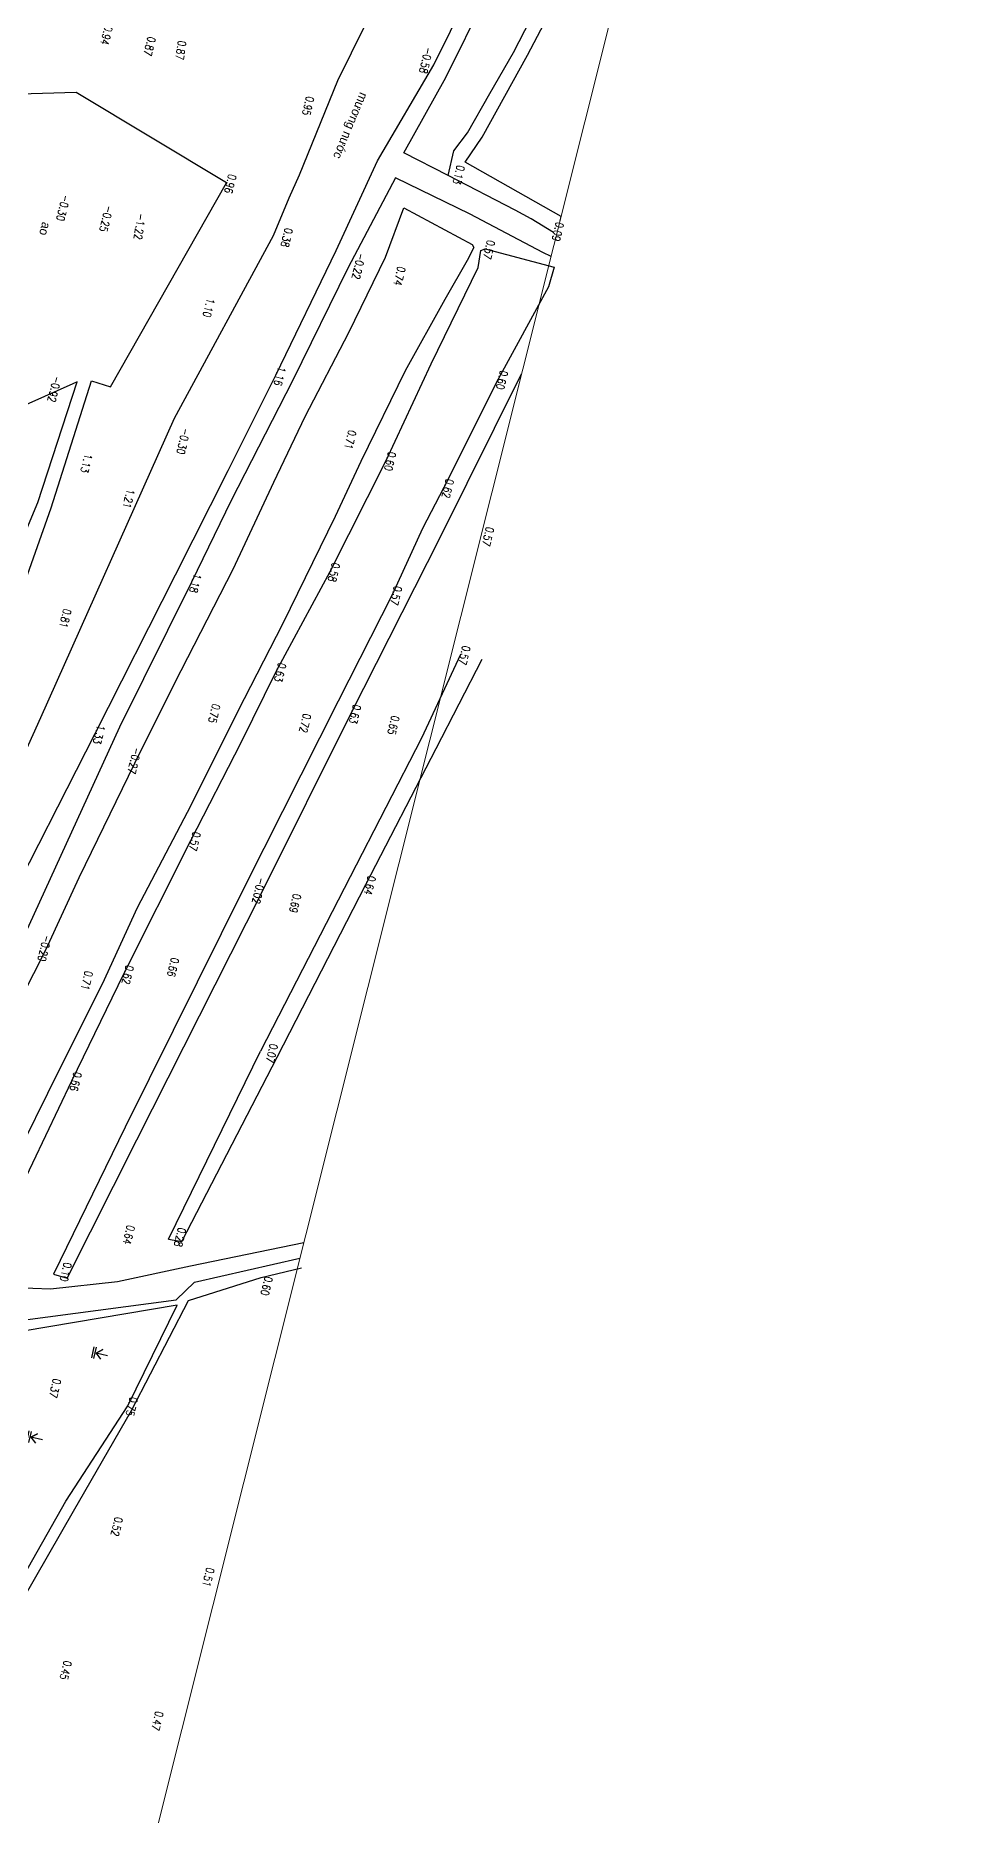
# Model space of a CAD drawing. Header units: metres. Extents: x 583412 to 583840, y 1186334 to 1187497.
# Drawn here: x 583735.2 to 583840.4, y 1186994.8 to 1187194.9 of the extents above; entities that cross this region are included whole.
import ezdxf
from ezdxf.enums import TextEntityAlignment as Align

# ---------------------------------------------------------------- set-up
doc = ezdxf.new("R2010")
doc.units = ezdxf.units.M
doc.header["$MEASUREMENT"] = 0
doc.layers.get('Defpoints').update_dxf_attribs({"color": 9, "lineweight": 0})
for name, color, linetype in [('cao do binh do', 4, 'Continuous'), ('CaoDoTN', 2, 'Continuous'), ('Docao', 22, 'Continuous'), ('ks.text ks', 7, 'Continuous'), ('KS_muong ao', 4, 'TALUYPHAI-KHKS'), ('Lua-KHKS', 3, 'Continuous')]:
    doc.layers.add(name, color=color, linetype=linetype)
doc.styles.add('ChuSo', font='vnsimple.shx')
doc.styles.add('TENSONG', font='VAPTIMI.TTF')
doc.linetypes.add('TALUYPHAI-KHKS', pattern='A,5,[130,ltypeshp,S=5,R=0,X=0,Y=-5],10,[130,ltypeshp,S=5,R=0,X=0,Y=-5],10,[130,ltypeshp,S=10,R=0,X=0,Y=-10],5', length=30)
doc.linetypes.add('TALUYTRAI-KHKS', pattern='A,5,[130,ltypeshp,S=5,R=0,X=0,Y=5],10,[130,ltypeshp,S=5,R=0,X=0,Y=5],10,[130,ltypeshp,S=10,R=0,X=0,Y=10],5', length=30)

# ---------------------------------------------------------------- blocks, each defined once
blk = doc.blocks.new('Lua-KHKS')
at = {"layer": 'Lua-KHKS', "color": 3, "flags": 128}
for points in [[(-0.44, 0.07), (0.42, 0.07)], [(-0.01, 1.04), (-0.01, 0.16), (-0.38, 0.59), (-0.01, 0.16), (0.36, 0.59)], [(-0.44, -0.1), (0.42, -0.1)]]:
    blk.add_lwpolyline(points, dxfattribs=at)

msp = doc.modelspace()

# ---------------------------------------------------------------- linework, layer by layer
at = {"layer": 'Defpoints', "color": 6}
msp.add_line((583840.37, 1187358.25), (583583.59, 1186333.95), dxfattribs=at)
at = {"layer": 'KS_muong ao', "color": 125, "linetype": 'TALUYPHAI-KHKS', "ltscale": 0.03}
for p, q in [((583781.38, 1187190.24, 0.66), (583800.29, 1187228.54, 0.66)), ((583788.98, 1187193.04, 0.66), (583792.35, 1187199.59, 0.66)), ((583786.31, 1187188.45, 0.66), (583788.98, 1187193.04, 0.66)), ((583776.65, 1187181.75, 0.66), (583781.38, 1187190.24, 0.66)), ((583783.8, 1187184.02, 0.66), (583786.31, 1187188.45, 0.66)), ((583782.26, 1187181.98, 0.66), (583783.8, 1187184.02, 0.66)), ((583781.64, 1187179.23, 0.66), (583776.65, 1187181.75, 0.66)), ((583781.64, 1187179.23, 0.66), (583782.26, 1187181.98, 0.66)), ((583789.19, 1187175.32, 0.66), (583781.64, 1187179.23, 0.66)), ((583790.97, 1187174.33, 0.66), (583789.19, 1187175.32, 0.66)), ((583793.47, 1187172.79, 0.66), (583790.97, 1187174.33, 0.66)), ((583750.2, 1187059.59, 0.5), (583760.52, 1187080.75, 0.5)), ((583752.43, 1187052.69, 1.29), (583760.6, 1187055.27, 1.29)), ((583760.6, 1187055.27, 1.29), (583765.14, 1187056.35, 1.29)), ((583746.04, 1187040.31, 1.29), (583752.43, 1187052.69, 1.29)), ((583739.48, 1187028.99, 1.29), (583746.04, 1187040.31, 1.29)), ((583732.35, 1187016.51, 1.29), (583739.48, 1187028.99, 1.29))]:
    msp.add_line(p, q, dxfattribs=at)
at = {"layer": 'KS_muong ao', "color": 125, "linetype": 'TALUYTRAI-KHKS', "ltscale": 0.03}
for p, q in [((583780.03, 1187191.67, 1.01), (583791.51, 1187214.93, 1.01)), ((583790.55, 1187192.76), (583796.19, 1187203.48)), ((583772.25, 1187196.1, 1.01), (583769.2, 1187189.86, 1.01)), ((583785.48, 1187183.51), (583790.55, 1187192.76)), ((583773.68, 1187180.87, 1.01), (583780.03, 1187191.67, 1.01)), ((583739.78, 1187188.54, 0.42), (583715.72, 1187187.8, 0.42)), ((583756.7, 1187178.38, 0.42), (583739.78, 1187188.54, 0.42)), ((583769.2, 1187189.86, 1.01), (583764.88, 1187179.24, 1.01)), ((583783.54, 1187180.71), (583785.48, 1187183.51)), ((583769.05, 1187170.79, 1.01), (583773.68, 1187180.87, 1.01)), ((583794.34, 1187174.61), (583783.54, 1187180.71)), ((583764.88, 1187179.24, 1.01), (583763.73, 1187176.66, 1.01)), ((583775.71, 1187178.96), (583770.38, 1187168.85)), ((583784.12, 1187174.86), (583775.71, 1187178.96)), ((583743.67, 1187155.44, 0.42), (583756.7, 1187178.38, 0.42)), ((583763.73, 1187176.66, 1.01), (583761.94, 1187172.44, 1.01)), ((583774.58, 1187170.03, 0.6), (583776.66, 1187175.58, 0.6)), ((583776.66, 1187175.58, 0.6), (583784.34, 1187171.46, 0.6)), ((583792.28, 1187170.57), (583784.12, 1187174.86)), ((583761.94, 1187172.44, 1.01), (583750.81, 1187151.88, 1.01)), ((583762.26, 1187156.74, 1.01), (583769.05, 1187170.79, 1.01)), ((583784.51, 1187171.12, 0.6), (583783.79, 1187169.65, 0.6)), ((583784.34, 1187171.46, 0.6), (583784.51, 1187171.12, 0.6)), ((583785, 1187168.85, 0.6), (583785.33, 1187170.79, 0.6)), ((583785.33, 1187170.79, 0.6), (583785.79, 1187170.97, 0.6)), ((583785.79, 1187170.97, 0.6), (583793.56, 1187168.89, 0.6)), ((583793.21, 1187170.11), (583792.28, 1187170.57)), ((583770.38, 1187168.85), (583764.12, 1187156.13)), ((583770.48, 1187161.56, 0.6), (583774.58, 1187170.03, 0.6)), ((583779.72, 1187158.05, 0.6), (583785, 1187168.85, 0.6)), ((583783.79, 1187169.65, 0.6), (583781.27, 1187165.28, 0.6)), ((583793.56, 1187168.89, 0.6), (583792.93, 1187166.7, 0.6)), ((583792.93, 1187166.7, 0.6), (583787.26, 1187156.31, 0.6)), ((583781.27, 1187165.28, 0.6), (583776.81, 1187157.23, 0.6)), ((583765.56, 1187152.11, 0.6), (583770.48, 1187161.56, 0.6)), ((583756.88, 1187146.05, 1.01), (583762.26, 1187156.74, 1.01)), ((583776.81, 1187157.23, 0.6), (583771.81, 1187147.06, 0.6)), ((583774.67, 1187147.17, 0.6), (583779.72, 1187158.05, 0.6)), ((583780.74, 1187138.49, 0.57), (583789.89, 1187156.9, 0.57)), ((583789.89, 1187156.9, 0.57), (583789.9, 1187156.92, 0.57)), ((583736.98, 1187141.84, 0.42), (583741.53, 1187156.11, 0.42)), ((583741.53, 1187156.11, 0.42), (583743.67, 1187155.44, 0.42)), ((583764.12, 1187156.13), (583757.23, 1187142.67)), ((583787.26, 1187156.31, 0.6), (583781.16, 1187144.11, 0.6)), ((583750.81, 1187151.88, 1.01), (583735.77, 1187118.23, 1.01)), ((583762.02, 1187144.71, 0.6), (583765.56, 1187152.11, 0.6)), ((583768.35, 1187134.69, 0.6), (583774.67, 1187147.17, 0.6)), ((583771.81, 1187147.06, 0.6), (583768.93, 1187140.86, 0.6)), ((583750.98, 1187134.29, 1.01), (583756.88, 1187146.05, 1.01)), ((583757.47, 1187134.94, 0.6), (583762.02, 1187144.71, 0.6)), ((583757.23, 1187142.67), (583752.77, 1187133.46)), ((583781.16, 1187144.11, 0.6), (583778.75, 1187139.52, 0.6)), ((583733.25, 1187131.24, 0.42), (583736.98, 1187141.84, 0.42)), ((583768.93, 1187140.86, 0.6), (583763.01, 1187128.75, 0.6)), ((583770.73, 1187118.74, 0.57), (583780.74, 1187138.49, 0.57)), ((583778.75, 1187139.52, 0.6), (583775.33, 1187132.07, 0.6)), ((583750.88, 1187122.14, 0.6), (583757.47, 1187134.94, 0.6)), ((583762.31, 1187123.43, 0.6), (583768.35, 1187134.69, 0.6)), ((583741.93, 1187116.44, 1.01), (583750.98, 1187134.29, 1.01)), ((583752.77, 1187133.46), (583744.66, 1187117.17)), ((583775.33, 1187132.07, 0.6), (583769.26, 1187120.11, 0.6)), ((583763.01, 1187128.75, 0.6), (583757.98, 1187118.98, 0.6)), ((583783.02, 1187125.36, 0.57), (583778.63, 1187115.93, 0.57)), ((583780.29, 1187114.76, 1.12), (583785.46, 1187124.82, 1.12)), ((583758.35, 1187115.46, 0.6), (583762.31, 1187123.43, 0.6)), ((583746.4, 1187113.13, 0.6), (583750.88, 1187122.14, 0.6)), ((583757.98, 1187118.98, 0.6), (583752.71, 1187108.36, 0.6)), ((583769.26, 1187120.11, 0.6), (583758.79, 1187099.37, 0.6)), ((583760.72, 1187098.66, 0.57), (583770.73, 1187118.74, 0.57)), ((583744.66, 1187117.17), (583732.69, 1187090.92)), ((583735.77, 1187118.23, 1.01), (583733.54, 1187113.24, 1.01)), ((583731.41, 1187095.76, 1.01), (583741.93, 1187116.44, 1.01)), ((583752.69, 1187104.43, 0.6), (583758.35, 1187115.46, 0.6)), ((583778.63, 1187115.93, 0.57), (583770.61, 1187100.33, 0.57)), ((583772.39, 1187099.48, 1.12), (583780.29, 1187114.76, 1.12)), ((583740.15, 1187100.26, 0.6), (583746.4, 1187113.13, 0.6)), ((583752.71, 1187108.36, 0.6), (583746.66, 1187096.84, 0.6)), ((583745.16, 1187089.42, 0.6), (583752.69, 1187104.43, 0.6)), ((583736.38, 1187092.14, 0.6), (583740.15, 1187100.26, 0.6)), ((583758.79, 1187099.37, 0.6), (583745.3, 1187072.2, 0.6)), ((583746.63, 1187070.77, 0.57), (583760.72, 1187098.66, 0.57)), ((583770.61, 1187100.33, 0.57), (583760.52, 1187080.75, 0.57)), ((583762.4, 1187080.06, 1.12), (583772.39, 1187099.48, 1.12)), ((583746.66, 1187096.84, 0.6), (583742.72, 1187088.27, 0.6)), ((583730.64, 1187080.84, 0.6), (583736.38, 1187092.14, 0.6)), ((583739.3, 1187077.41, 0.6), (583745.16, 1187089.42, 0.6)), ((583742.72, 1187088.27, 0.6), (583737.92, 1187078.7, 0.6)), ((583737.92, 1187078.7, 0.6), (583732.47, 1187067.68, 0.6)), ((583751.69, 1187059.31, 1.12), (583762.4, 1187080.06, 1.12)), ((583733.46, 1187065.09, 0.6), (583739.3, 1187077.41, 0.6)), ((583745.3, 1187072.2, 0.57), (583737.26, 1187055.65, 0.57)), ((583738.78, 1187055.19, 0.57), (583746.63, 1187070.77, 0.57)), ((583750.2, 1187059.59, 1.12), (583751.69, 1187059.31, 1.12)), ((583765.39, 1187059.16, 1.12), (583752.66, 1187056.57, 1.12)), ((583752.66, 1187056.57, 1.12), (583744.43, 1187054.8, 1.12)), ((583753.1, 1187054.74, 1.12), (583764.97, 1187057.46, 1.12)), ((583744.43, 1187054.8, 0.6), (583736.9, 1187053.95, 0.6)), ((583737.26, 1187055.65, 0.57), (583738.78, 1187055.19, 0.57)), ((583744.43, 1187054.8, 1.12), (583744.43, 1187054.8, 1.12)), ((583751.04, 1187052.75, 1.12), (583753.1, 1187054.74, 1.12)), ((583736.9, 1187053.95, 0.6), (583728.63, 1187054.29, 0.6)), ((583729.99, 1187050, 1.12), (583751.04, 1187052.75, 1.12)), ((583751.16, 1187052.18), (583730.73, 1187048.73)), ((583745.61, 1187040.86), (583751.16, 1187052.18)), ((583738.63, 1187030.13), (583745.61, 1187040.86)), ((583731.17, 1187017.02), (583738.63, 1187030.13))]:
    msp.add_line(p, q, dxfattribs=at)
at = {"layer": 'KS_muong ao', "color": 125, "ltscale": 0.03}
for p, q in [((583739.41, 1187155.79, 0.42), (583731.29, 1187152.13, 0.42)), ((583735.48, 1187142.45, 0.42), (583739.92, 1187156.01, 0.42)), ((583739.92, 1187156.01, 0.42), (583739.41, 1187155.79, 0.42)), ((583732.19, 1187134.52, 0.42), (583735.48, 1187142.45, 0.42))]:
    msp.add_line(p, q, dxfattribs=at)

# ---------------------------------------------------------------- block references
at = {"layer": 'Lua-KHKS', "xscale": 1.500000000108109, "yscale": 1.5, "zscale": 1.500000000108109, "rotation": 257.4069444442599}
for p in [(583741.8, 1187046.81), (583734.48, 1187037.35)]:
    msp.add_blockref('Lua-KHKS', p, dxfattribs=at)

# ---------------------------------------------------------------- texts
at = {"layer": 'cao do binh do', "color": 44, "style": 'ChuSo', "width": 0.8}
for s, p in [('-0.58', (583778.71, 1187192.25, -0.58)), ('0.95', (583765.45, 1187187.14, 0.95)), ('0.96', (583756.7, 1187178.38, 0.96)), ('0.13', (583782.39, 1187179.39, 0.13)), ('-0.09', (583793.63, 1187173.38, -0.09)), ('0.38', (583763.04, 1187172.33, 0.38)), ('0.57', (583785.79, 1187170.97, 0.57)), ('-0.22', (583771.14, 1187169.11, -0.22)), ('0.74', (583775.73, 1187168, 0.74)), ('1.10', (583754.27, 1187164.43, 1.1)), ('1.16', (583762.26, 1187156.74, 1.16)), ('0.60', (583787.26, 1187156.31, 0.6)), ('-0.30', (583751.42, 1187149.42, -0.3)), ('0.71', (583770.19, 1187149.6, 0.71)), ('1.13', (583740.51, 1187146.94, 1.13)), ('0.60', (583774.67, 1187147.17, 0.6)), ('0.62', (583781.16, 1187144.11, 0.62)), ('1.21', (583745.27, 1187142.96, 1.21)), ('0.57', (583785.68, 1187138.71, 0.57)), ('0.58', (583768.35, 1187134.69, 0.58)), ('1.18', (583752.77, 1187133.46, 1.18)), ('0.57', (583775.33, 1187132.07, 0.57)), ('0.81', (583738.14, 1187129.5, 0.81)), ('0.57', (583783.02, 1187125.36, 0.57)), ('0.63', (583762.31, 1187123.43, 0.63)), ('0.75', (583754.89, 1187118.81, 0.75)), ('0.72', (583765.11, 1187117.72, 0.72)), ('0.63', (583770.73, 1187118.74, 0.63)), ('1.33', (583741.93, 1187116.44, 1.33)), ('0.65', (583775.05, 1187117.49, 0.65)), ('-0.27', (583745.91, 1187113.5, -0.27)), ('0.57', (583752.69, 1187104.43, 0.57)), ('-0.02', (583759.9, 1187098.87, -0.02)), ('0.64', (583772.39, 1187099.48, 0.64)), ('0.69', (583763.99, 1187097.46, 0.69)), ('-0.20', (583735.8, 1187092.4, -0.2)), ('0.66', (583750.26, 1187090.27, 0.66)), ('0.71', (583740.56, 1187088.78, 0.71)), ('0.62', (583745.16, 1187089.42, 0.62)), ('0.07', (583761.37, 1187080.59, 0.07)), ('0.66', (583739.3, 1187077.41, 0.66)), ('0.64', (583745.29, 1187060.18, 0.64)), ('0.28', (583751.04, 1187059.91, 0.28)), ('0.10', (583738.19, 1187056, 0.1)), ('0.60', (583760.79, 1187054.42, 0.6)), ('0.37', (583736.98, 1187042.93)), ('0.75', (583745.61, 1187040.86, 0.75)), ('0.52', (583743.93, 1187027.36)), ('0.51', (583754.23, 1187021.68)), ('0.45', (583738.19, 1187011.21)), ('0.47', (583748.49, 1187005.52))]:
    msp.add_text(s, height=0.9, rotation=256.5354, dxfattribs=at).set_placement(p, align=Align.CENTER)
at = {"layer": 'CaoDoTN', "style": 'ChuSo', "width": 0.8}
for s, p in [('0.94', (583742.77, 1187195.07)), ('0.87', (583747.62, 1187193.85)), ('-0.30', (583737.9, 1187175.67)), ('-0.25', (583742.75, 1187174.45)), ('-0.92', (583736.92, 1187155.29))]:
    msp.add_text(s, height=0.9, rotation=255.9262, dxfattribs=at).set_placement(p, align=Align.CENTER)
at = {"layer": 'Docao', "color": 3, "style": 'ChuSo', "width": 0.8}
for s, p in [('0.87', (583751.12, 1187193.36, 0.87)), ('-1.22', (583746.5, 1187173.54, -1.22))]:
    msp.add_text(s, height=0.9, rotation=261.5963, dxfattribs=at).set_placement(p, align=Align.CENTER)
at = {"layer": 'ks.text ks', "style": 'TENSONG'}
for s, rotation, p in [('möông nöôùc', 247.2864, (583770.21, 1187185)), ('ao', 255.4956, (583735.81, 1187173.33))]:
    msp.add_text(s, height=1, rotation=rotation, dxfattribs=at).set_placement(p, align=Align.CENTER)

doc.saveas('drawing.dxf')
